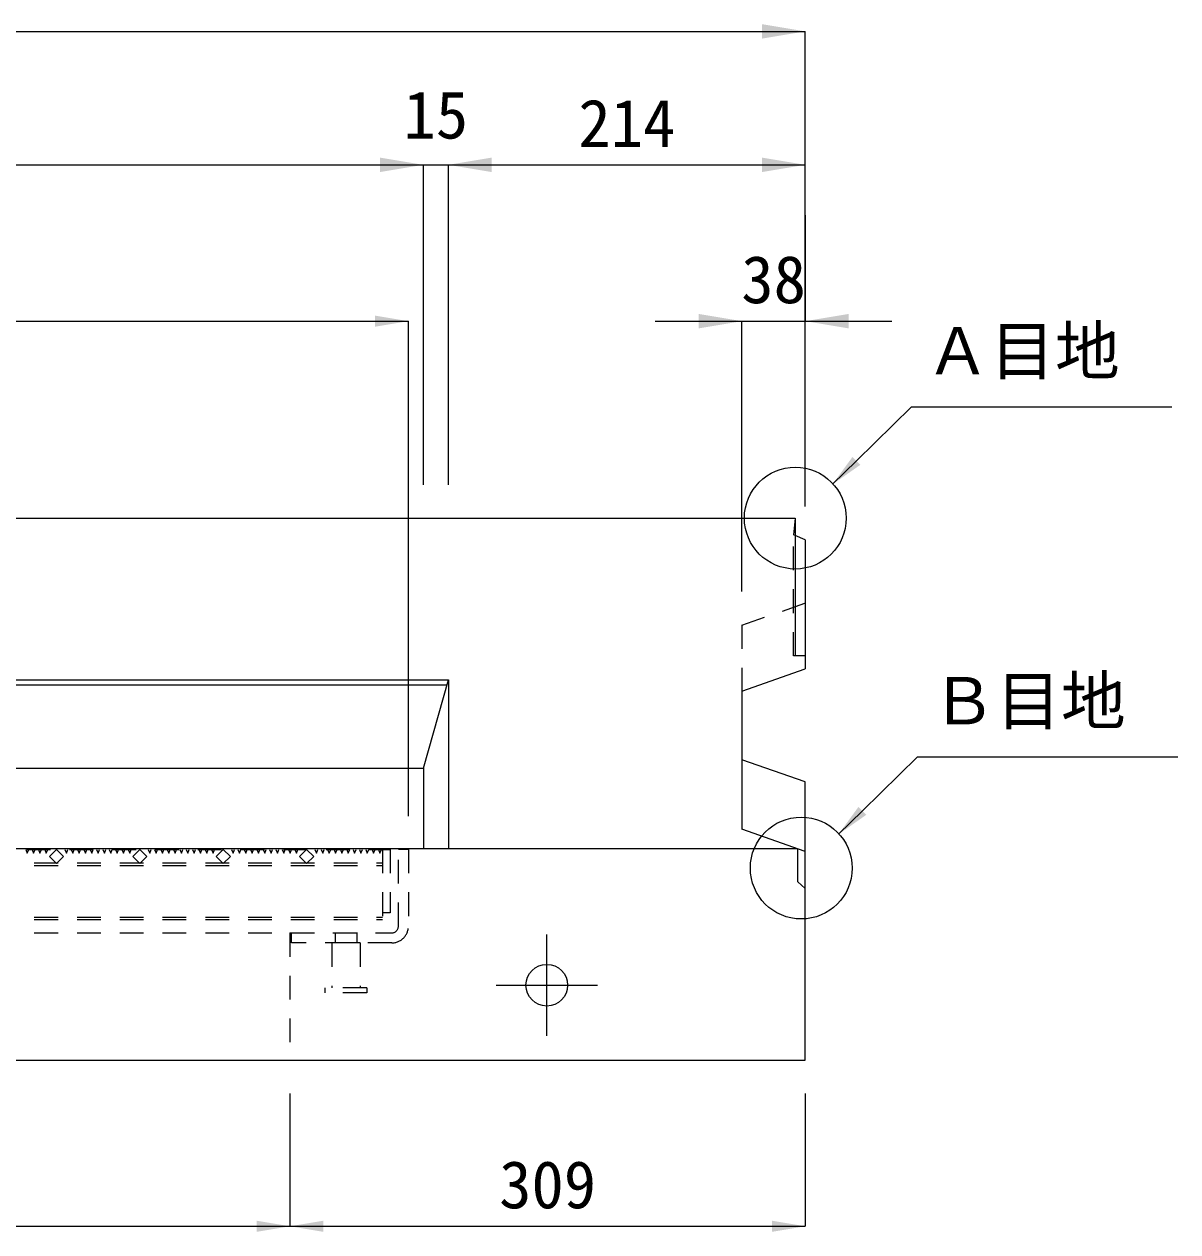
# Model space of a CAD drawing. Units: millimetres at full size. Extents: x 5964 to 125098, y -10801 to 28073.
# Drawn here: x 20606 to 21298, y -3759 to -3035 of the extents above; entities that cross this region are included whole.
import ezdxf
from ezdxf.enums import TextEntityAlignment as Align

# ---------------------------------------------------------------- set-up
doc = ezdxf.new("R2010")
doc.units = ezdxf.units.MM
doc.header["$LTSCALE"] = 19
doc.linetypes.add('USER1', pattern=[1.35, 0.75, -0.6])
doc.linetypes.add('USER2', pattern=[28.575, 19.05, -3.175, 3.175, -3.175])
for name, color, linetype, lineweight in [('0_2', 7, 'Continuous', 20), ('インサート', 3, 'USER1', 9), ('グレーチング', 7, 'USER1', 5), ('寸法引出', 7, 'Continuous', 9), ('寸法線', 7, 'Continuous', 9), ('寸法表', 7, 'Continuous', 9), ('本体', 2, 'Continuous', 9)]:
    doc.layers.add(name, color=color, linetype=linetype, lineweight=lineweight)
doc.styles.add('ＭＳ ゴシック', font='')
doc.styles.get('ＭＳ ゴシック').set_extended_font_data('MS Gothic')

# ---------------------------------------------------------------- blocks, each defined once
blk = doc.blocks.new('filled_arrow')
at = {"color": 0, "linetype": 'Continuous', "lineweight": -2}
blk.add_solid([(7.5, 1.25), (0, 0), (7.5, -1.25)], dxfattribs=at)

msp = doc.modelspace()

# ---------------------------------------------------------------- linework, layer by layer
at = {"layer": '0_2'}
msp.add_line((20076.34, -3656.42), (21074.34, -3656.42), dxfattribs=at)
at = {"layer": 'インサート'}
for p, q in [((20790.34, -3586.08), (20790.34, -3613.08)), ((20807.34, -3586.08), (20790.34, -3586.08)), ((20807.34, -3586.08), (20807.34, -3613.08)), ((20811.34, -3613.08), (20786.34, -3613.08)), ((20786.34, -3613.08), (20786.34, -3616.08)), ((20811.34, -3616.08), (20786.34, -3616.08)), ((20811.34, -3613.08), (20811.34, -3616.08))]:
    msp.add_line(p, q, dxfattribs=at)
at = {"layer": 'インサート', "linetype": 'Continuous', "lineweight": 5}
msp.add_circle((20919.34, -3611.42), 12.5, dxfattribs=at)
at = {"layer": 'グレーチング'}
for p, q in [((20325.34, -3530.08), (20825.34, -3530.08)), ((20606.94, -3530.08), (20607.84, -3532.18)), ((20607.84, -3532.18), (20608.74, -3530.08)), ((20610.74, -3530.08), (20611.64, -3532.18)), ((20611.64, -3532.18), (20612.54, -3530.08)), ((20614.54, -3530.08), (20615.44, -3532.18)), ((20615.44, -3532.18), (20616.34, -3530.08)), ((20618.34, -3530.08), (20619.24, -3532.18)), ((20619.24, -3532.18), (20620.14, -3530.08)), ((20625.34, -3530.08), (20621.09, -3534.32)), ((20629.58, -3534.32), (20625.34, -3530.08)), ((20630.34, -3530.08), (20631.24, -3532.18)), ((20631.24, -3532.18), (20632.14, -3530.08)), ((20634.14, -3530.08), (20635.04, -3532.18)), ((20635.04, -3532.18), (20635.94, -3530.08)), ((20637.94, -3530.08), (20638.84, -3532.18)), ((20638.84, -3532.18), (20639.74, -3530.08)), ((20641.74, -3530.08), (20642.64, -3532.18)), ((20642.64, -3532.18), (20643.54, -3530.08)), ((20645.54, -3530.08), (20646.44, -3532.18)), ((20646.44, -3532.18), (20647.34, -3530.08)), ((20649.34, -3530.08), (20650.24, -3532.18)), ((20650.24, -3532.18), (20651.14, -3530.08)), ((20653.14, -3530.08), (20654.04, -3532.18)), ((20654.04, -3532.18), (20654.94, -3530.08)), ((20656.94, -3530.08), (20657.84, -3532.18)), ((20657.84, -3532.18), (20658.74, -3530.08)), ((20660.74, -3530.08), (20661.64, -3532.18)), ((20661.64, -3532.18), (20662.54, -3530.08)), ((20664.54, -3530.08), (20665.44, -3532.18)), ((20665.44, -3532.18), (20666.34, -3530.08)), ((20668.34, -3530.08), (20669.24, -3532.18)), ((20669.24, -3532.18), (20670.14, -3530.08)), ((20675.34, -3530.08), (20671.09, -3534.32)), ((20679.58, -3534.32), (20675.34, -3530.08)), ((20680.34, -3530.08), (20681.24, -3532.18)), ((20681.24, -3532.18), (20682.14, -3530.08)), ((20684.14, -3530.08), (20685.04, -3532.18)), ((20685.04, -3532.18), (20685.94, -3530.08)), ((20687.94, -3530.08), (20688.84, -3532.18)), ((20688.84, -3532.18), (20689.74, -3530.08)), ((20691.74, -3530.08), (20692.64, -3532.18)), ((20692.64, -3532.18), (20693.54, -3530.08)), ((20695.54, -3530.08), (20696.44, -3532.18)), ((20696.44, -3532.18), (20697.34, -3530.08)), ((20699.34, -3530.08), (20700.24, -3532.18)), ((20700.24, -3532.18), (20701.14, -3530.08)), ((20703.14, -3530.08), (20704.04, -3532.18)), ((20704.04, -3532.18), (20704.94, -3530.08)), ((20706.94, -3530.08), (20707.84, -3532.18)), ((20707.84, -3532.18), (20708.74, -3530.08)), ((20710.74, -3530.08), (20711.64, -3532.18)), ((20711.64, -3532.18), (20712.54, -3530.08)), ((20714.54, -3530.08), (20715.44, -3532.18)), ((20715.44, -3532.18), (20716.34, -3530.08)), ((20718.34, -3530.08), (20719.24, -3532.18)), ((20719.24, -3532.18), (20720.14, -3530.08)), ((20725.34, -3530.08), (20721.09, -3534.32)), ((20729.58, -3534.32), (20725.34, -3530.08)), ((20730.34, -3530.08), (20731.24, -3532.18)), ((20731.24, -3532.18), (20732.14, -3530.08)), ((20734.14, -3530.08), (20735.04, -3532.18)), ((20735.04, -3532.18), (20735.94, -3530.08)), ((20737.94, -3530.08), (20738.84, -3532.18)), ((20738.84, -3532.18), (20739.74, -3530.08)), ((20741.74, -3530.08), (20742.64, -3532.18)), ((20742.64, -3532.18), (20743.54, -3530.08)), ((20745.54, -3530.08), (20746.44, -3532.18)), ((20746.44, -3532.18), (20747.34, -3530.08)), ((20749.34, -3530.08), (20750.24, -3532.18)), ((20750.24, -3532.18), (20751.14, -3530.08)), ((20753.14, -3530.08), (20754.04, -3532.18)), ((20754.04, -3532.18), (20754.94, -3530.08)), ((20756.94, -3530.08), (20757.84, -3532.18)), ((20757.84, -3532.18), (20758.74, -3530.08)), ((20760.74, -3530.08), (20761.64, -3532.18)), ((20761.64, -3532.18), (20762.54, -3530.08)), ((20764.54, -3530.08), (20765.44, -3532.18)), ((20765.44, -3532.18), (20766.34, -3530.08)), ((20768.34, -3530.08), (20769.24, -3532.18)), ((20769.24, -3532.18), (20770.14, -3530.08)), ((20775.34, -3530.08), (20771.09, -3534.32)), ((20779.58, -3534.32), (20775.34, -3530.08)), ((20780.34, -3530.08), (20781.24, -3532.18)), ((20781.24, -3532.18), (20782.14, -3530.08)), ((20784.14, -3530.08), (20785.04, -3532.18)), ((20785.04, -3532.18), (20785.94, -3530.08)), ((20787.94, -3530.08), (20788.84, -3532.18)), ((20788.84, -3532.18), (20789.74, -3530.08)), ((20791.74, -3530.08), (20792.64, -3532.18)), ((20792.64, -3532.18), (20793.54, -3530.08)), ((20795.54, -3530.08), (20796.44, -3532.18)), ((20796.44, -3532.18), (20797.34, -3530.08)), ((20799.34, -3530.08), (20800.24, -3532.18)), ((20800.24, -3532.18), (20801.14, -3530.08)), ((20803.14, -3530.08), (20804.04, -3532.18)), ((20804.04, -3532.18), (20804.94, -3530.08)), ((20806.94, -3530.08), (20807.84, -3532.18)), ((20807.84, -3532.18), (20808.74, -3530.08)), ((20810.74, -3530.08), (20811.64, -3532.18)), ((20811.64, -3532.18), (20812.54, -3530.08)), ((20814.54, -3530.08), (20815.44, -3532.18)), ((20815.44, -3532.18), (20816.34, -3530.08)), ((20818.34, -3530.08), (20819.24, -3532.18)), ((20819.24, -3532.18), (20820.14, -3530.08)), ((20820.84, -3530.08), (20820.84, -3580.08)), ((20820.84, -3530.08), (20820.84, -3568.08)), ((20825.34, -3530.08), (20825.34, -3568.08)), ((20830.34, -3576.08), (20830.34, -3530.08)), ((20836.34, -3530.08), (20830.34, -3530.08)), ((20836.34, -3530.08), (20836.34, -3576.08)), ((20329.84, -3538.08), (20820.84, -3538.08)), ((20329.84, -3539.58), (20820.84, -3539.58)), ((20621.09, -3534.32), (20625.34, -3538.56)), ((20625.34, -3538.56), (20629.58, -3534.32)), ((20671.09, -3534.32), (20675.34, -3538.56)), ((20675.34, -3538.56), (20679.58, -3534.32)), ((20721.09, -3534.32), (20725.34, -3538.56)), ((20725.34, -3538.56), (20729.58, -3534.32)), ((20771.09, -3534.32), (20775.34, -3538.56)), ((20775.34, -3538.56), (20779.58, -3534.32)), ((20825.34, -3568.08), (20820.84, -3568.08)), ((20329.84, -3570.58), (20820.84, -3570.58)), ((20329.84, -3572.08), (20820.84, -3572.08)), ((20329.84, -3580.08), (20820.84, -3580.08)), ((20765.34, -3580.08), (20826.34, -3580.08)), ((20766.34, -3586.08), (20766.34, -3580.08)), ((20792.34, -3580.08), (20792.34, -3586.08)), ((20805.34, -3580.08), (20805.34, -3586.08)), ((20826.34, -3586.08), (20766.34, -3586.08))]:
    msp.add_line(p, q, dxfattribs=at)
for radius in [4, 10]:
    msp.add_arc((20826.34, -3576.08), radius, 270, 0, dxfattribs=at)
at = {"layer": '寸法引出'}
for centre in [(21068.34, -3331.42), (21071.92, -3541.22)]:
    msp.add_circle(centre, 30.52, dxfattribs=at)
at = {"layer": '寸法線'}
for p, q in [((20076.34, -3039.66), (21074.34, -3039.66)), ((21074.34, -3324.42), (21074.34, -3039.66)), ((20305.34, -3119.66), (20845.34, -3119.66)), ((20793.34, -3119.66), (20912.34, -3119.66)), ((20845.34, -3311.42), (20845.34, -3119.66)), ((20845.34, -3311.42), (20845.34, -3119.66)), ((20860.34, -3311.42), (20860.34, -3119.66)), ((20860.34, -3119.66), (21074.34, -3119.66)), ((20860.34, -3311.42), (20860.34, -3119.66)), ((21074.34, -3324.42), (21074.34, -3119.66)), ((21074.33, -3149.77), (21074.33, -3213.36)), ((20984.34, -3213.36), (21126.33, -3213.36)), ((21036.34, -3375.51), (21036.34, -3213.36)), ((20765.34, -3676.42), (20765.34, -3755.94)), ((20765.34, -3676.42), (20765.34, -3755.94)), ((21074.34, -3676.42), (21074.34, -3755.94)), ((20385.34, -3755.94), (20765.34, -3755.94)), ((20765.34, -3755.94), (21074.34, -3755.94))]:
    msp.add_line(p, q, dxfattribs=at)
at = {"layer": '寸法線', "linetype": 'USER2'}
for p, q in [((20919.34, -3641.79), (20919.34, -3581.05)), ((20888.96, -3611.42), (20949.71, -3611.42))]:
    msp.add_line(p, q, dxfattribs=at)
at = {"layer": '寸法線'}
for points in [[(21090.71, -3311.15), (21104.98, -3297.13), (21137.97, -3264.73), (21294.15, -3264.73)], [(21094.29, -3520.95), (21108.56, -3506.93), (21141.55, -3474.53), (21297.74, -3474.53)]]:
    msp.add_lwpolyline(points, dxfattribs=at)
at = {"layer": '寸法表'}
for p in [(20314.34, -3213.36), (20836.34, -3510.08)]:
    msp.add_line(p, (20836.34, -3213.36), dxfattribs=at)
at = {"layer": '本体', "lineweight": 20}
for p, q in [((20082.34, -3331.42), (21068.34, -3331.42)), ((21074.34, -3344.42), (21068.34, -3341.85)), ((21074.34, -3344.42), (21074.34, -3421.77)), ((21036.34, -3435.2), (21074.33, -3421.77)), ((21036.34, -3435.2), (21036.34, -3517.82)), ((21074.33, -3531.25), (21036.34, -3517.82)), ((20081.46, -3529.44), (21069.21, -3529.44)), ((21074.34, -3656.42), (21074.34, -3531.25)), ((20076.34, -3656.42), (21074.34, -3656.42))]:
    msp.add_line(p, q, dxfattribs=at)
at = {"layer": '本体', "color": 4, "linetype": 'USER1', "lineweight": 5}
for p, q in [((21068.34, -3331.42), (21067.34, -3341.42)), ((21067.34, -3414), (21067.34, -3341.42)), ((21068.34, -3341.85), (21067.34, -3341.42)), ((21068.34, -3414), (21067.34, -3414))]:
    msp.add_line(p, q, dxfattribs=at)
at = {"layer": '本体', "lineweight": 5}
for p, q in [((21068.34, -3331.42), (21068.34, -3414)), ((21074.33, -3414), (21068.34, -3414)), ((20291.18, -3431.42), (20859.49, -3431.42))]:
    msp.add_line(p, q, dxfattribs=at)
at = {"layer": '本体', "linetype": 'USER1'}
for p, q in [((21036.34, -3395.51), (21074.33, -3382.37)), ((21036.34, -3395.51), (21036.34, -3435.2)), ((20765.34, -3580.08), (20765.34, -3656.42))]:
    msp.add_line(p, q, dxfattribs=at)
at = {"layer": '本体'}
for p, q in [((20290.34, -3428.42), (20860.34, -3428.42)), ((20845.34, -3481.42), (20860.34, -3428.42)), ((20860.34, -3428.42), (20860.34, -3529.44)), ((20305.34, -3481.42), (20845.34, -3481.42)), ((20845.34, -3481.42), (20845.34, -3529.44)), ((21074.33, -3489.57), (21036.34, -3476.42)), ((21074.34, -3531.25), (21074.33, -3489.57)), ((21069.83, -3549.42), (21069.83, -3529.82)), ((21074.33, -3553.42), (21069.83, -3549.42))]:
    msp.add_line(p, q, dxfattribs=at)

# ---------------------------------------------------------------- block references
at = {"layer": '寸法線'}
for p, xscale, yscale, rotation in [((21074.34, -3039.66), 3.47, 3.47, 180), ((20845.34, -3119.66), 3.47, 3.47, 180), ((20845.34, -3119.66), 3.47, 3.47, 180), ((21074.34, -3119.66), 3.47, 3.47, 180), ((21036.34, -3213.36), 3.47, 3.47, 180), ((21090.71, -3311.15), 2.67, 2.67, 44.5), ((21094.29, -3520.95), 2.67, 2.67, 44.5), ((20765.34, -3755.94), 2.67, 2.67, 180), ((21074.34, -3755.94), 2.67, 2.67, 180)]:
    msp.add_blockref('filled_arrow', p, dxfattribs=dict(at, xscale=xscale, yscale=yscale, rotation=rotation))
for p, xscale, yscale in [((20860.34, -3119.66), 3.47, 3.47), ((20860.34, -3119.66), 3.47, 3.47), ((21074.33, -3213.36), 3.47, 3.47), ((20765.34, -3755.94), 2.67, 2.67)]:
    msp.add_blockref('filled_arrow', p, dxfattribs=dict(at, xscale=xscale, yscale=yscale))
at = {"layer": '寸法表', "xscale": 2.67, "yscale": 2.67, "rotation": 180}
msp.add_blockref('filled_arrow', (20836.34, -3213.36), dxfattribs=at)

# ---------------------------------------------------------------- texts
at = {"layer": '0_2', "style": 'ＭＳ ゴシック'}
for s, p in [('Ａ目地', (21146.37, -3253.87)), ('Ｂ目地', (21149.95, -3463.67))]:
    msp.add_text(s, height=28.48, dxfattribs=at).set_placement(p, align=Align.BOTTOM_LEFT)
at = {"layer": '寸法線', "style": 'ＭＳ ゴシック'}
for s, p in [('15', (20852.84, -3089.66)), ('214', (20967.34, -3094.66)), ('38', (21055.34, -3188.36)), ('309', (20919.84, -3730.94))]:
    msp.add_text(s, height=28.48, dxfattribs=at).set_placement(p, align=Align.MIDDLE_CENTER)

doc.saveas('drawing.dxf')
